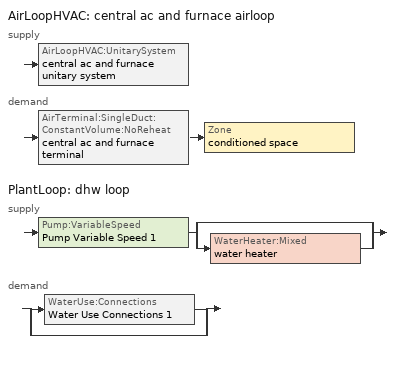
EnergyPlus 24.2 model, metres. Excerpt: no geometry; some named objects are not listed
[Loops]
AirLoopHVAC 'central ac and furnace airloop'
 supply: AirLoopHVAC:UnitarySystem 'central ac and furnace unitary system'
 demand: AirTerminal:SingleDuct:ConstantVolume:NoReheat 'central ac and furnace terminal' > Zone 'conditioned space'
PlantLoop 'dhw loop'
 supply: Pump:VariableSpeed 'Pump Variable Speed 1' > split
  | bypass
  | WaterHeater:Mixed 'water heater'
 demand: split
  | WaterUse:Connections 'Water Use Connections 1'
  | bypass
[ZoneControl:Thermostat]
conditioned space Thermostat: Zone or ZoneList=conditioned space; Control Type Schedule=conditioned space Thermostat Schedule; Control 1=conditioned space temperature setpoint; Temperature Difference Between Cutout And Setpoint {deltaC}=0
[ThermostatSetpoint:DualSetpoint]
conditioned space temperature setpoint: Heating Setpoint Temperature Schedule=heating setpoint; Cooling Setpoint Temperature Schedule=cooling setpoint
[AirTerminal:SingleDuct:ConstantVolume:NoReheat]
central ac and furnace terminal: Availability Schedule=Always On Discrete; Maximum Air Flow Rate {m3/s}=1.18034
[Zone equipment]
conditioned space: central ac and furnace terminal
[AirLoopHVAC]
central ac and furnace airloop: Design Supply Air Flow Rate {m3/s}=1.18034; Design Return Air Flow Fraction of Supply Air Flow=1
[Sizing:System]
central ac and furnace airloop: Type of Load to Size On=Sensible; Design Outdoor Air Flow Rate {m3/s}=Autosize; Central Heating Maximum System Air Flow Ratio=0.3; Preheat Design Temperature {C}=7; Preheat Design Humidity Ratio {kgWater/kgDryAir}=0.008; Precool Design Temperature {C}=12.8; Precool Design Humidity Ratio {kgWater/kgDryAir}=0.008; Central Cooling Design Supply Air Temperature {C}=12.8; Central Heating Design Supply Air Temperature {C}=16.7; Type of Zone Sum to Use=NonCoincident; 100% Outdoor Air in Cooling=Yes; 100% Outdoor Air in Heating=Yes; Central Cooling Design Supply Air Humidity Ratio {kgWater/kgDryAir}=0.0085; Central Heating Design Supply Air Humidity Ratio {kgWater/kgDryAir}=0.008; Cooling Supply Air Flow Rate Method=DesignDay; Cooling Supply Air Flow Rate {m3/s}=0; Cooling Supply Air Flow Rate Per Floor Area {m3/s-m2}=0.00996765; Cooling Fraction of Autosized Cooling Supply Air Flow Rate=1; Cooling Supply Air Flow Rate Per Unit Cooling Capacity {m3/s-W}=3.94755e-05; Heating Supply Air Flow Rate Method=DesignDay; Heating Supply Air Flow Rate {m3/s}=0; Heating Supply Air Flow Rate Per Floor Area {m3/s-m2}=0.00996765; Heating Fraction of Autosized Heating Supply Air Flow Rate=1; Heating Fraction of Autosized Cooling Supply Air Flow Rate=1; Heating Supply Air Flow Rate Per Unit Heating Capacity {m3/s-W}=3.15882e-05; System Outdoor Air Method=ZoneSum; Zone Maximum Outdoor Air Fraction=1; Cooling Design Capacity Method=CoolingDesignCapacity; Cooling Design Capacity {W}=Autosize; Cooling Design Capacity Per Floor Area {W/m2}=234.7; Fraction of Autosized Cooling Design Capacity=1; Heating Design Capacity Method=HeatingDesignCapacity; Heating Design Capacity {W}=Autosize; Heating Design Capacity Per Floor Area {W/m2}=157; Fraction of Autosized Heating Design Capacity=1; Central Cooling Capacity Control Method=OnOff; Occupant Diversity=Autosize
[AvailabilityManager:Scheduled]
central ac and furnace airloop Availability Manager: Schedule=Always On Discrete
[AirLoopHVAC:UnitarySystem]
central ac and furnace unitary system: Control Type=Load; Controlling Zone or Thermostat Location=conditioned space; Dehumidification Control Type=None; Availability Schedule=Always On Discrete; Supply Fan=central ac and furnace supply fan; Fan Placement=BlowThrough; Supply Air Fan Operating Mode Schedule=central ac and furnace auto fan schedule; Heating Coil=central ac and furnace htg coil; DX Heating Coil Sizing Ratio=1; Cooling Coil=central ac and furnace clg coil; Use DOAS DX Cooling Coil=No; Minimum Supply Air Temperature {C}=2; Latent Load Control=SensibleOnlyLoadControl; Cooling Supply Air Flow Rate Method=SupplyAirFlowRate; Cooling Supply Air Flow Rate {m3/s}=0.763139; Heating Supply Air Flow Rate Method=SupplyAirFlowRate; Heating Supply Air Flow Rate {m3/s}=1.18034; No Load Supply Air Flow Rate Method=SupplyAirFlowRate; No Load Supply Air Flow Rate {m3/s}=0; No Load Supply Air Flow Rate Control Set To Low Speed=Yes; Maximum Supply Air Temperature {C}=48.8889; Maximum Outdoor Dry-Bulb Temperature for Supplemental Heater Operation {C}=21; Ancillary On-Cycle Electric Power {W}=0; Ancillary Off-Cycle Electric Power {W}=0
[Fan:SystemModel]
central ac and furnace supply fan: Availability Schedule=Always On Discrete; Design Maximum Air Flow Rate {m3/s}=1.18034; Speed Control Method=Discrete; Electric Power Minimum Flow Rate Fraction=0.2; Design Pressure Rise {Pa}=794.58; Motor Efficiency=1; Motor In Air Stream Fraction=1; Design Electric Power Consumption {W}=Autosize; Design Power Sizing Method=TotalEfficiencyAndPressure; Electric Power Per Unit Flow Rate {W/(m3/s)}=840; Electric Power Per Unit Flow Rate Per Unit Pressure {W/((m3/s)-Pa)}=1.66667; Fan Total Efficiency=0.75; Motor Loss Radiative Fraction=0; Number of Speeds=2; Speed Flow Fraction 1=0.64654; Speed Electric Power Fraction 1=0.27026; Speed Flow Fraction 2=1; Speed Electric Power Fraction 2=1
[Coil:Heating:Fuel]
central ac and furnace htg coil: Availability Schedule=Always On Discrete; Fuel Type=NaturalGas; Burner Efficiency=0.8; Nominal Capacity {W}=31023.6; On Cycle Parasitic Electric Load {W}=0; Off Cycle Parasitic Fuel Load {W}=0
[Coil:Cooling:DX:SingleSpeed]
central ac and furnace clg coil: Availability Schedule=Always On Discrete; Gross Rated Total Cooling Capacity {W}=11673.7; Gross Rated Sensible Heat Ratio=0.730032; Gross Rated Cooling COP {W/W}=4.3086; Rated Air Flow Rate {m3/s}=0.603008; Rated Evaporator Fan Power Per Volume Flow Rate 2017 {W/(m3/s)}=773.3; Rated Evaporator Fan Power Per Volume Flow Rate 2023 {W/(m3/s)}=934.4; Total Cooling Capacity Function of Temperature Curve=Cool-CAP-fT1; Total Cooling Capacity Function of Flow Fraction Curve=Cool-CAP-fFF1; Energy Input Ratio Function of Temperature Curve=Cool-EIR-fT1; Energy Input Ratio Function of Flow Fraction Curve=Cool-EIR-fFF1; Part Load Fraction Correlation Curve=Cool-PLF-fPLR1; Minimum Outdoor Dry-Bulb Temperature for Compressor Operation {C}=-25; Nominal Time for Condensate Removal to Begin {s}=1000; Ratio of Initial Moisture Evaporation Rate and Steady State Latent Capacity=1.5; Maximum Cycling Rate {cycles/hr}=3; Latent Capacity Time Constant {s}=45; Condenser Type=AirCooled; Evaporative Condenser Effectiveness=0.9; Evaporative Condenser Air Flow Rate {m3/s}=Autosize; Evaporative Condenser Pump Rated Power Consumption {W}=Autosize; Crankcase Heater Capacity {W}=50; Maximum Outdoor Dry-Bulb Temperature for Crankcase Heater Operation {C}=10; Basin Heater Capacity {W/K}=0; Basin Heater Setpoint Temperature {C}=2
[PlantLoop]
dhw loop: Fluid Type=Water; Plant Equipment Operation Scheme=dhw loop Operation Schemes; Maximum Loop Temperature {C}=100; Minimum Loop Temperature {C}=0; Maximum Loop Flow Rate {m3/s}=0.01; Minimum Loop Flow Rate {m3/s}=0; Plant Loop Volume {m3}=0.003; Load Distribution Scheme=Optimal; Plant Loop Demand Calculation Scheme=SingleSetpoint; Common Pipe Simulation=None
[Sizing:Plant]
dhw loop: Loop Type=Heating; Design Loop Exit Temperature {C}=52.6667; Loop Design Temperature Difference {deltaC}=5.55556; Sizing Option=NonCoincident; Zone Timesteps in Averaging Window=1; Coincident Sizing Factor Mode=None
[Pump:VariableSpeed]
Pump Variable Speed 1: Design Maximum Flow Rate {m3/s}=0.01; Design Pump Head {Pa}=1; Design Power Consumption {W}=0; Motor Efficiency=1; Fraction of Motor Inefficiencies to Fluid Stream=0; Coefficient 1 of the Part Load Performance Curve=0; Coefficient 2 of the Part Load Performance Curve=1; Coefficient 3 of the Part Load Performance Curve=0; Coefficient 4 of the Part Load Performance Curve=0; Design Minimum Flow Rate {m3/s}=0; Pump Control Type=Intermittent; Skin Loss Radiative Fraction=0.5; Design Power Sizing Method=PowerPerFlowPerPressure; Design Electric Power per Unit Flow Rate {W/(m3/s)}=348701.1; Design Shaft Power per Unit Flow Rate per Unit Head {W/((m3/s)-Pa)}=1.28205; Design Minimum Flow Rate Fraction=0
[WaterHeater:Mixed]
water heater: Tank Volume {m3}=0.143846; Setpoint Temperature Schedule=water heater setpoint; Deadband Temperature Difference {deltaC}=2; Maximum Temperature Limit {C}=99; Heater Control Type=Cycle; Heater Maximum Capacity {W}=11136.7; Heater Minimum Capacity {W}=0; Heater Ignition Minimum Flow Rate {m3/s}=0; Heater Ignition Delay {s}=0; Heater Fuel Type=NaturalGas; Heater Thermal Efficiency=0.774056; Off Cycle Parasitic Fuel Consumption Rate {W}=0; Off Cycle Parasitic Fuel Type=Electricity; Off Cycle Parasitic Heat Fraction to Tank=0; On Cycle Parasitic Fuel Consumption Rate {W}=0; On Cycle Parasitic Fuel Type=Electricity; On Cycle Parasitic Heat Fraction to Tank=0; Ambient Temperature Indicator=Zone; Ambient Temperature Zone=garage; Off Cycle Loss Coefficient to Ambient Temperature {W/K}=4.17412; Off Cycle Loss Fraction to Zone=0.64; On Cycle Loss Coefficient to Ambient Temperature {W/K}=4.17412; On Cycle Loss Fraction to Zone=1; Use Side Effectiveness=1; Source Side Effectiveness=1; Use Side Design Flow Rate {m3/s}=Autosize; Source Side Design Flow Rate {m3/s}=Autosize; Indirect Water Heating Recovery Time {hr}=1.5; Source Side Flow Control Mode=IndirectHeatPrimarySetpoint
[WaterHeater:Sizing]
water heater: Design Mode=PeakDraw; Time Storage Can Meet Peak Draw {hr}=0.538503; Time for Tank Recovery {hr}=0; Nominal Tank Volume for Autosizing Plant Connections {m3}=1
[SetpointManager:Scheduled]
Setpoint Manager Scheduled 1: Control Variable=Temperature; Schedule=dhw temp
[WaterUse:Connections]
Water Use Connections 1: Drain Water Heat Exchanger Type=None; Drain Water Heat Exchanger Destination=Plant; Water Use Equipment Name 1=dhw fixtures; Water Use Equipment Name 2=dhw distribution waste; Water Use Equipment Name 3=clothes washer; Water Use Equipment Name 4=dishwasher
[WaterUse:Equipment]
Name | Peak Flow Rate {m3/s} | Flow Rate Fraction Schedule | Target Temperature Schedule
dhw fixtures | 3.96494e-05 | hot_water_fixtures | mixed water temperature schedule
dhw distribution waste | 1.52292e-05 | hot_water_fixtures | mixed water temperature schedule
clothes washer | 3.12053e-06 | hot_water_clothes_washer
dishwasher | 6.3886e-06 | hot_water_dishwasher
[PlantEquipmentOperationSchemes]
dhw loop Operation Schemes: Control Scheme Object Type 1=PlantEquipmentOperation:HeatingLoad; Control Scheme Name 1=dhw loop Heating Operation Scheme; Control Scheme Schedule Name 1=Always On Discrete
[PlantEquipmentOperation:HeatingLoad]
dhw loop Heating Operation Scheme: Load Range Lower Limit 1 {W}=0; Load Range Upper Limit 1 {W}=1000000000; Range Equipment List Name 1=dhw loop Heating Equipment List
[PlantEquipmentList]
dhw loop Heating Equipment List: WaterHeater:Mixed, water heater
[EnergyManagementSystem:GlobalVariable]
central_ac_and_furnace_airloop_0_DZ_T
central_ac_and_furnace_airloop_0_DZ_W
central_ac_and_furnace_airloop_0_RetCondToDZ
central_ac_and_furnace_airloop_0_RetCondToRP
central_ac_and_furnace_airloop_0_RetLatLkToRP
central_ac_and_furnace_airloop_0_RetSensLkToRP
central_ac_and_furnace_airloop_0_SupCondToDZ
central_ac_and_furnace_airloop_0_SupCondToLv
central_ac_and_furnace_airloop_0_SupLatLkToCond
central_ac_and_furnace_airloop_0_SupLatLkToDZ
central_ac_and_furnace_airloop_0_SupSensLkToCond
central_ac_and_furnace_airloop_0_SupSensLkToDZ
central_ac_and_furnace_airloop_0_ZoneMixCondToDZ
central_ac_and_furnace_airloop_0_ZoneMixDZToCond
central_ac_and_furnace_airloop_AH_MFR
central_ac_and_furnace_airloop_AH_Tout
central_ac_and_furnace_airloop_AH_VFR
central_ac_and_furnace_airloop_AH_Wout
central_ac_and_furnace_airloop_Fan_RTF
central_ac_and_furnace_airloop_RA_T
central_ac_and_furnace_airloop_Ra_W
[EnergyManagementSystem:InternalVariable]
central_ac_and_furnace_airloop_max_sup_fan_mfr: Internal Data Index Key=central ac and furnace supply fan; Internal Data Type=Fan Maximum Mass Flow Rate
[EnergyManagementSystem:Sensor]
Name | Output:Variable or Output:Meter Index Key | Output:Variable or Output:Meter
central_ac_and_furnace_airloop_AH_MFR_s | Node 6 | System Node Mass Flow Rate
central_ac_and_furnace_airloop_AH_Tout_s | Node 6 | System Node Temperature
central_ac_and_furnace_airloop_AH_VFR_s | Node 6 | System Node Current Density Volume Flow Rate
central_ac_and_furnace_airloop_AH_Wout_s | Node 6 | System Node Humidity Ratio
central_ac_and_furnace_airloop_Fan_RTF_s | central ac and furnace supply fan | Fan Runtime Fraction Speed 1
central_ac_and_furnace_airloop_Fan_RTF_s_1 | central ac and furnace supply fan | Fan Runtime Fraction Speed 2
central_ac_and_furnace_airloop_RA_T_s | Node 9 | System Node Temperature
central_ac_and_furnace_airloop_Ra_W_s | Node 9 | System Node Humidity Ratio
central_ac_and_furnace_clg_coil_s | central ac and furnace clg coil | Cooling Coil Total Cooling Energy
central_ac_and_furnace_htg_coil_s | central ac and furnace htg coil | Heating Coil Heating Energy
central_ac_and_furnace_supply_fan_s; central_ac_and_furnace_supply_fan_s_1 | central ac and furnace supply fan | Fan Electricity Energy
clg_load_cond |  | Cooling:EnergyTransfer:Zone:CONDITIONED SPACE
clg_load_duct |  | Cooling:EnergyTransfer:Zone:CENTRAL AC AND FURNACE AIRLOOP RET AIR ZONE
clg_sp_s | cooling setpoint | Schedule Value
clothes_dryer_exhaust_0_sch_s | clothes_dryer | Schedule Value
cool_season | cooling season schedule | Schedule Value
htg_load_cond |  | Heating:EnergyTransfer:Zone:CONDITIONED SPACE
htg_load_duct |  | Heating:EnergyTransfer:Zone:CENTRAL AC AND FURNACE AIRLOOP RET AIR ZONE
htg_sp_s | heating setpoint | Schedule Value
mech_vent_bath_fan_0_sch_s | mech vent bath fan 0 schedule | Schedule Value
mech_vent_range_fan_0_sch_s | mech vent range fan 0 schedule | Schedule Value
natural_vent_s | natural vent schedule | Schedule Value
out_pb_s |  | Site Outdoor Air Barometric Pressure
out_wt_s |  | Site Outdoor Air Humidity Ratio
site_vw_s |  | Site Wind Speed
tin_s | conditioned space | Zone Mean Air Temperature
tout_s | conditioned space | Zone Outdoor Air Drybulb Temperature
water_heater_energy | water heater | Water Heater NaturalGas Rate
water_heater_off_cycle_parasitic | water heater | Water Heater Off Cycle Parasitic Electricity Rate
water_heater_on_cycle_parasitic | water heater | Water Heater On Cycle Parasitic Electricity Rate
win_s | conditioned space | Zone Air Humidity Ratio
zone_clg_unmet_s | conditioned space | Zone Cooling Setpoint Not Met Time
zone_htg_unmet_s | conditioned space | Zone Heating Setpoint Not Met Time
[EnergyManagementSystem:Actuator]
Name | Actuated Component Unique | Actuated Component Type | Actuated Component Control Type
central_ac_and_furnace_airloop_0_RetCondToDZ_equip_act | central_ac_and_furnace_airloop_0_RetCondToDZ equip | OtherEquipment | Power Level
central_ac_and_furnace_airloop_0_RetCondToRP_equip_act | central_ac_and_furnace_airloop_0_RetCondToRP equip | OtherEquipment | Power Level
central_ac_and_furnace_airloop_0_RetLatLkToRP_equip_act | central_ac_and_furnace_airloop_0_RetLatLkToRP equip | OtherEquipment | Power Level
central_ac_and_furnace_airloop_0_RetSensLkToRP_equip_act | central_ac_and_furnace_airloop_0_RetSensLkToRP equip | OtherEquipment | Power Level
central_ac_and_furnace_airloop_0_SupCondToDZ_equip_act | central_ac_and_furnace_airloop_0_SupCondToDZ equip | OtherEquipment | Power Level
central_ac_and_furnace_airloop_0_SupCondToLv_equip_act | central_ac_and_furnace_airloop_0_SupCondToLv equip | OtherEquipment | Power Level
central_ac_and_furnace_airloop_0_SupLatLkToCond_equip_act | central_ac_and_furnace_airloop_0_SupLatLkToCond equip | OtherEquipment | Power Level
central_ac_and_furnace_airloop_0_SupLatLkToDZ_equip_act | central_ac_and_furnace_airloop_0_SupLatLkToDZ equip | OtherEquipment | Power Level
central_ac_and_furnace_airloop_0_SupSensLkToCond_equip_act | central_ac_and_furnace_airloop_0_SupSensLkToCond equip | OtherEquipment | Power Level
central_ac_and_furnace_airloop_0_SupSensLkToDZ_equip_act | central_ac_and_furnace_airloop_0_SupSensLkToDZ equip | OtherEquipment | Power Level
central_ac_and_furnace_airloop_0_ZoneMixCondToDZ_mix_act | central_ac_and_furnace_airloop_0_ZoneMixCondToDZ mix | ZoneMixing | Air Exchange Flow Rate
central_ac_and_furnace_airloop_0_ZoneMixDZToCond_mix_act | central_ac_and_furnace_airloop_0_ZoneMixDZToCond mix | ZoneMixing | Air Exchange Flow Rate
infil_flow_act | infil flow | Zone Infiltration | Air Exchange Flow Rate
mech_vent_house_fan_cfis_act | mech vent house fan cfis | ElectricEquipment | Electricity Rate
mech_vent_house_fan_latent_load_equip_act | mech vent house fan latent load equip | OtherEquipment | Power Level
mech_vent_house_fan_sensible_load_equip_act | mech vent house fan sensible load equip | OtherEquipment | Power Level
natural_vent_flow_act | natural vent flow | Zone Infiltration | Air Exchange Flow Rate
water_heater_ec_adj_act | water heater energy adjustment1 | OtherEquipment | Power Level
whole_house_fan_act | whole house fan | ElectricEquipment | Electricity Rate
whole_house_fan_flow_act | whole house fan flow | Zone Infiltration | Air Exchange Flow Rate
whole_house_fan_mix_act | whole house fan mix | ZoneMixing | Air Exchange Flow Rate
[EnergyManagementSystem:Program]
central_ac_and_furnace_airloop_0_duct_program: Set central_ac_and_furnace_airloop_AH_MFR = central_ac_and_furnace_airloop_AH_MFR_s; Set central_ac_and_furnace_airloop_Fan_RTF = 0; Set central_ac_and_furnace_airloop_Fan_RTF = central_ac_and_furnace_airloop_Fan_RTF + central_ac_and_furnace_airloop_Fan_RTF_s; Set central_ac_and_furnace_airloop_Fan_RTF = central_ac_and_furnace_airloop_Fan_RTF + central_ac_and_furnace_airloop_Fan_RTF_s_1; Set central_ac_and_furnace_airloop_AH_VFR = central_ac_and_furnace_airloop_AH_VFR_s; Set central_ac_and_furnace_airloop_AH_Tout = central_ac_and_furnace_airloop_AH_Tout_s; Set central_ac_and_furnace_airloop_AH_Wout = central_ac_and_furnace_airloop_AH_Wout_s; Set central_ac_and_furnace_airloop_RA_T = central_ac_and_furnace_airloop_RA_T_s; Set central_ac_and_furnace_airloop_Ra_W = central_ac_and_furnace_airloop_Ra_W_s; Set central_ac_and_furnace_airloop_0_DZ_T = central_ac_and_furnace_airloop_0_DZ_T_s; Set central_ac_and_furnace_airloop_0_DZ_W = central_ac_and_furnace_airloop_0_DZ_W_s; Run central_ac_and_furnace_airloop_0_duct_subroutine; Set central_ac_and_furnace_airloop_0_SupSensLkToCond_equip_act = central_ac_and_furnace_airloop_0_SupSensLkToCond; Set central_ac_and_furnace_airloop_0_SupLatLkToCond_equip_act = central_ac_and_furnace_airloop_0_SupLatLkToCond; Set central_ac_and_furnace_airloop_0_SupCondToLv_equip_act = central_ac_and_furnace_airloop_0_SupCondToLv; Set central_ac_and_furnace_airloop_0_RetSensLkToRP_equip_act = central_ac_and_furnace_airloop_0_RetSensLkToRP; Set central_ac_and_furnace_airloop_0_RetLatLkToRP_equip_act = central_ac_and_furnace_airloop_0_RetLatLkToRP; Set central_ac_and_furnace_airloop_0_RetCondToRP_equip_act = central_ac_and_furnace_airloop_0_RetCondToRP; Set central_ac_and_furnace_airloop_0_RetCondToDZ_equip_act = central_ac_and_furnace_airloop_0_RetCondToDZ; Set central_ac_and_furnace_airloop_0_SupCondToDZ_equip_act = central_ac_and_furnace_airloop_0_SupCondToDZ; Set central_ac_and_furnace_airloop_0_SupSensLkToDZ_equip_act = central_ac_and_furnace_airloop_0_SupSensLkToDZ; Set central_ac_and_furnace_airloop_0_SupLatLkToDZ_equip_act = central_ac_and_furnace_airloop_0_SupLatLkToDZ; Set central_ac_and_furnace_airloop_0_ZoneMixDZToCond_mix_act = central_ac_and_furnace_airloop_0_ZoneMixDZToCond; Set central_ac_and_furnace_airloop_0_ZoneMixCondToDZ_mix_act = central_ac_and_furnace_airloop_0_ZoneMixCondToDZ
central_ac_and_furnace_supply_fan_disaggregate_program: Set central_ac_and_furnace_supply_fan_clg = 0; If central_ac_and_furnace_clg_coil_s > 0; Set central_ac_and_furnace_supply_fan_clg = central_ac_and_furnace_supply_fan_s; EndIf
central_ac_and_furnace_supply_fan_disaggregate_program_1: Set central_ac_and_furnace_supply_fan_primary_htg = 0; If central_ac_and_furnace_htg_coil_s > 0; Set central_ac_and_furnace_supply_fan_primary_htg = central_ac_and_furnace_supply_fan_s_1; EndIf
infil_program: Set p_m = 0.14; Set p_s = 0.22; Set s_m = 270; Set s_s = 370; Set z_m = 9.99744; Set z_s = 4.8768; Set f_t = (((s_m/z_m)^p_m)*((z_s/s_s)^p_s)); Set Tdiff = tin_s-tout_s; Set dT = @Abs Tdiff; Set c = 0.0925; Set Cs = 0.0765; Set Cw = 0.1399; Set n = 0.65; Set sft = (f_t*0.5); Set temp1 = ((c*Cw)*((sft*site_vw_s)^(2*n)))^2; Set Qinf = (((c*Cs*(dT^n))^2)+temp1)^0.5; Set Qinf = (@Max Qinf 0); Set mech_vent_house_fan_sensible_load_equip_act = 0.0; Set mech_vent_house_fan_latent_load_equip_act = 0.0; Set OASupInPb = out_pb_s; Set OASupInTemp = tout_s; Set OASupInW = out_wt_s; Set OASupRho = (@RhoAirFnPbTdbW OASupInPb OASupInTemp OASupInW); Set OASupCp = (@CpAirFnW OASupInW); Set OASupInEnth = (@HFnTdbW OASupInTemp OASupInW); Set ZoneTemp = tin_s; Set ZoneW = win_s; Set ZoneCp = (@CpAirFnW ZoneW); Set ZoneAirEnth = (@HFnTdbW ZoneTemp ZoneW); Set mech_vent_house_fan_cfis_act = 0.0; Set QWHV_cfis_sup = 0.0; Set QWHV_cfis_suppl_sup = 0.0; Set QWHV_cfis_suppl_exh = 0.0; Set Qrange = 0; Set Qrange = Qrange + 0.04719 * mech_vent_range_fan_0_sch_s; Set Qbath = 0; Set Qbath = Qbath + 0.04719 * mech_vent_bath_fan_0_sch_s; Set Qdryer = 0; Set Qdryer = Qdryer + 0.1124 * clothes_dryer_exhaust_0_sch_s; Set QWHV_sup = 0.0; Set QWHV_exh = 0.0; Set Qexhaust = Qrange + Qbath + Qdryer + QWHV_exh + QWHV_cfis_suppl_exh; Set Qsupply = QWHV_sup + QWHV_cfis_sup + QWHV_cfis_suppl_sup; Set Qfan = (@Max Qexhaust Qsupply); If Qfan > 0; Set Qavg = ((Qexhaust + Qsupply) / 2.0); If ((@Abs (Qexhaust - Qavg)) / Qavg) <= 0.1; Set phi = 1; Else; Set phi = (Qinf / (Qinf + Qfan)); EndIf; Set Qinf_adj = phi * Qinf; Else; Set Qinf_adj = Qinf; EndIf; Set infil_flow_act = Qinf_adj; Set Qload = Qfan; Set Effectiveness_Sens = 0.0; Set Effectiveness_Lat = 0.0; Set Fan_MFR = Qload * OASupRho; Set ZoneInEnth = OASupInEnth; Set ZoneInTemp = OASupInTemp; Set FanTotalToCond = Fan_MFR * (ZoneInEnth - ZoneAirEnth); Set FanSensToCond = Fan_MFR * ZoneCp * (ZoneInTemp - ZoneTemp); Set FanLatToCond = FanTotalToCond - FanSensToCond; Set mech_vent_house_fan_sensible_load_equip_act = mech_vent_house_fan_sensible_load_equip_act + FanSensToCond; Set mech_vent_house_fan_latent_load_equip_act = mech_vent_house_fan_latent_load_equip_act + FanLatToCond
natural_vent_program: Set Tin = tin_s; Set Tout = tout_s; Set Wout = out_wt_s; Set Pbar = out_pb_s; Set Phiout = (@RhFnTdbWPb Tout Wout Pbar); Set MaxHR = 0.0115; Set MaxRH = 0.7; Set Tnvsp = (htg_sp_s + clg_sp_s) / 2; Set NVavail = natural_vent_s; Set ClgSsnAvail = cool_season; Set natural_vent_flow_act = 0; Set whole_house_fan_flow_act = 0; Set whole_house_fan_mix_act = 0; Set whole_house_fan_act = 0; If ((Wout < MaxHR) && (Phiout < MaxRH) && (Tin > Tout) && (Tin > Tnvsp) && (ClgSsnAvail > 0)); Set WHF_Flow = 0; Set Adj = (Tin-Tnvsp)/(Tin-Tout); Set Adj = (@Min Adj 1); Set Adj = (@Max Adj 0); If (WHF_Flow > 0); Set whole_house_fan_flow_act = WHF_Flow*Adj; Set whole_house_fan_mix_act = WHF_Flow*Adj; Set WHF_W = 0; Set whole_house_fan_act = WHF_W*Adj; ElseIf (NVavail > 0); Set NVArea = 11543.964524927998; Set Cs = 0.00017937135914540493; Set Cw = 8.70903777141566e-05; Set Tdiff = Tin-Tout; Set dT = (@Abs Tdiff); Set Vwind = site_vw_s; Set SGNV = NVArea*Adj*((((Cs*dT)+(Cw*(Vwind^2)))^0.5)/1000); Set MaxNV = 7.031387640422401; Set natural_vent_flow_act = (@Min SGNV MaxNV); EndIf; EndIf
total_loads_program: Set loads_htg_tot = 0; Set loads_clg_tot = 0; If htg_load_cond > 0; Set loads_htg_tot = loads_htg_tot + (htg_load_cond - clg_load_cond) * 1.0; Set loads_htg_tot = loads_htg_tot + (htg_load_duct - clg_load_duct) * 1.0; EndIf; If clg_load_cond > 0; Set loads_clg_tot = loads_clg_tot + (clg_load_cond - htg_load_cond) * 1.0; Set loads_clg_tot = loads_clg_tot + (clg_load_duct - htg_load_duct) * 1.0; EndIf
unmet_hours_program: Set htg_unmet_hours = 0; Set clg_unmet_hours = 0; If ((DayOfYear >= 1) && (DayOfYear <= 365)); If zone_htg_unmet_s > htg_unmet_hours; Set htg_unmet_hours = zone_htg_unmet_s; EndIf; EndIf; If ((DayOfYear >= 1) && (DayOfYear <= 365)); If zone_clg_unmet_s > clg_unmet_hours; Set clg_unmet_hours = zone_clg_unmet_s; EndIf; EndIf
water_heater_EC_adj: Set dhw_e_cons = water_heater_energy + water_heater_on_cycle_parasitic + water_heater_off_cycle_parasitic; Set water_heater_ec_adj_act = 0.0 * dhw_e_cons / 1
[EnergyManagementSystem:Subroutine]
central_ac_and_furnace_airloop_0_duct_subroutine: Set AH_MFR = central_ac_and_furnace_airloop_AH_MFR / 1; If AH_MFR>0; Set AH_Tout = central_ac_and_furnace_airloop_AH_Tout; Set AH_Wout = central_ac_and_furnace_airloop_AH_Wout; Set RA_T = central_ac_and_furnace_airloop_RA_T; Set RA_W = central_ac_and_furnace_airloop_Ra_W; Set Fan_RTF = central_ac_and_furnace_airloop_Fan_RTF; Set DZ_T = central_ac_and_furnace_airloop_0_DZ_T; Set DZ_W = central_ac_and_furnace_airloop_0_DZ_W; Set AH_VFR = central_ac_and_furnace_airloop_AH_VFR / 1; Set h_SA = (@HFnTdbW AH_Tout AH_Wout); Set h_RA = (@HFnTdbW RA_T RA_W); Set h_fg = (@HfgAirFnWTdb AH_Wout AH_Tout); Set h_DZ = (@HFnTdbW DZ_T DZ_W); Set air_cp = 1006.0; Set f_sup = 0.067; Set f_ret = 0.033; Set sup_lk_mfr = f_sup * AH_MFR; Set ret_lk_mfr = f_ret * AH_MFR; Set SupTotLkToCond = sup_lk_mfr*(h_RA - h_SA); Set SupLatLkToCond = sup_lk_mfr*h_fg*(RA_W-AH_Wout); Set SupSensLkToCond = SupTotLkToCond-SupLatLkToCond; Set supply_ua = 132.875; Set eTm = 0-((Fan_RTF/(AH_MFR*air_cp))*supply_ua); Set t_sup = DZ_T+((AH_Tout-DZ_T)*(@Exp eTm)); Set SupCondToCond = AH_MFR*air_cp*(t_sup-AH_Tout); Set SupCondToDZ = 0-SupCondToCond; Set return_ua = 45.481; Set eTm = 0-((Fan_RTF/(AH_MFR*air_cp))*return_ua); Set t_ret = DZ_T+((RA_T-DZ_T)*(@Exp eTm)); Set RetCondToRP = AH_MFR*air_cp*(t_ret-RA_T); Set RetCondToDZ = 0-RetCondToRP; Set RetLatLkToRP = 0; Set RetSensLkToRP = ret_lk_mfr*air_cp*(DZ_T-RA_T); Set SupTotLkToDZ = sup_lk_mfr*(h_SA-h_DZ); Set SupLatLkToDZ = sup_lk_mfr*h_fg*(AH_Wout-DZ_W); Set SupSensLkToDZ = SupTotLkToDZ-SupLatLkToDZ; Set f_imbalance = f_sup-f_ret; Set oa_vfr = 1.0 * f_imbalance * AH_VFR; Set sup_lk_vfr = f_sup * AH_VFR; Set ret_lk_vfr = f_ret * AH_VFR; If f_sup > f_ret; Set ZoneMixCondToDZ = 0; Set ZoneMixDZToCond = (sup_lk_vfr-ret_lk_vfr)-oa_vfr; Else; Set ZoneMixCondToDZ = (ret_lk_vfr-sup_lk_vfr)+oa_vfr; Set ZoneMixDZToCond = 0; EndIf; Else; Set SupLatLkToCond = 0; Set SupSensLkToCond = 0; Set SupCondToCond = 0; Set RetCondToRP = 0; Set RetLatLkToRP = 0; Set RetSensLkToRP = 0; Set RetCondToDZ = 0; Set SupCondToDZ = 0; Set SupLatLkToDZ = 0; Set SupSensLkToDZ = 0; Set ZoneMixCondToDZ = 0; Set ZoneMixDZToCond = 0; EndIf; Set central_ac_and_furnace_airloop_0_SupLatLkToCond = SupLatLkToCond; Set central_ac_and_furnace_airloop_0_SupSensLkToCond = SupSensLkToCond; Set central_ac_and_furnace_airloop_0_SupCondToLv = SupCondToCond; Set central_ac_and_furnace_airloop_0_RetCondToRP = RetCondToRP; Set central_ac_and_furnace_airloop_0_RetLatLkToRP = RetLatLkToRP; Set central_ac_and_furnace_airloop_0_RetSensLkToRP = RetSensLkToRP; Set central_ac_and_furnace_airloop_0_RetCondToDZ = RetCondToDZ; Set central_ac_and_furnace_airloop_0_SupCondToDZ = SupCondToDZ; Set central_ac_and_furnace_airloop_0_SupLatLkToDZ = SupLatLkToDZ; Set central_ac_and_furnace_airloop_0_SupSensLkToDZ = SupSensLkToDZ; Set central_ac_and_furnace_airloop_0_ZoneMixCondToDZ = ZoneMixCondToDZ; Set central_ac_and_furnace_airloop_0_ZoneMixDZToCond = ZoneMixDZToCond
[EnergyManagementSystem:ProgramCallingManager]
central ac and furnace supply fan disaggregate program calling manager: EndOfSystemTimestepBeforeHVACReporting; central_ac_and_furnace_supply_fan_disaggregate_program
central ac and furnace supply fan disaggregate program calling manager 1: EndOfSystemTimestepBeforeHVACReporting; central_ac_and_furnace_supply_fan_disaggregate_program_1
central_ac_and_furnace_airloop_0_duct_program calling manager: EndOfSystemTimestepAfterHVACReporting; central_ac_and_furnace_airloop_0_duct_program
infil_program calling manager: BeginZoneTimestepAfterInitHeatBalance; infil_program
natural_vent_program calling manager: BeginZoneTimestepAfterInitHeatBalance; natural_vent_program
total_loads_program calling manager: EndOfZoneTimestepAfterZoneReporting; total_loads_program
unmet_hours_program calling manager: EndOfZoneTimestepBeforeZoneReporting; unmet_hours_program
water heater EC_adj ProgramManager: EndOfSystemTimestepBeforeHVACReporting; water_heater_EC_adj
[EnergyManagementSystem:OutputVariable]
Name | EMS Variable | Type of Data in Variable | Update Frequency | EMS Program or Subroutine | Units
central ac and furnace supply fan disaggregate clg | central_ac_and_furnace_supply_fan_clg | Summed | SystemTimestep | central_ac_and_furnace_supply_fan_disaggregate_program | J
central ac and furnace supply fan disaggregate htg primary | central_ac_and_furnace_supply_fan_primary_htg | Summed | SystemTimestep | central_ac_and_furnace_supply_fan_disaggregate_program_1 | J
infil_flow_act_timeseries_outvar | infil_flow_act | Averaged | ZoneTimestep | infil_program | m^/s
natural_vent_flow_act_timeseries_outvar | natural_vent_flow_act | Averaged | ZoneTimestep | natural_vent_program | m^/s
Qfan_timeseries_outvar | Qfan | Averaged | ZoneTimestep | infil_program | m^/s
whole_house_fan_flow_act_timeseries_outvar | whole_house_fan_flow_act | Averaged | ZoneTimestep | natural_vent_program | m^/s
[Schedule:Constant]
Name | Hourly Value
Always On Discrete | 1
central ac and furnace auto fan schedule | 0
dhw temp; water heater setpoint | 52.6667
mixed water temperature schedule | 40.5556
[Schedule:Day:Interval]
mech vent bath fan 0 schedule allday1: No, 01:00, 1, 24:00, 0
mech vent bath fan 0 schedule default day; mech vent range fan 0 schedule default day; heating setpoint default day; cooling setpoint default day; cooling season schedule allday1; cooling season schedule allday9; cooling season schedule default day; natural vent schedule default day: No, 24:00, 0
mech vent range fan 0 schedule allday1: No, 18:00, 0, 19:00, 1, 24:00, 0
heating setpoint allday1: No, 24:00, 20
cooling setpoint allday1: No, 24:00, 23.8889
cooling season schedule allday6; natural vent schedule avail day: No, 24:00, 1
[Schedule:Week:Daily]
mech vent bath fan 0 schedule Week Rule - Jan1-Dec31: mech vent bath fan 0 schedule allday1, mech vent bath fan 0 schedule allday1, mech vent bath fan 0 schedule allday1, mech vent bath fan 0 schedule allday1, mech vent bath fan 0 schedule allday1, mech vent bath fan 0 schedule allday1, mech vent bath fan 0 schedule allday1, mech vent bath fan 0 schedule default day, mech vent bath fan 0 schedule default day, mech vent bath fan 0 schedule default day, mech vent bath fan 0 schedule default day, mech vent bath fan 0 schedule default day
mech vent range fan 0 schedule Week Rule - Jan1-Dec31: mech vent range fan 0 schedule allday1, mech vent range fan 0 schedule allday1, mech vent range fan 0 schedule allday1, mech vent range fan 0 schedule allday1, mech vent range fan 0 schedule allday1, mech vent range fan 0 schedule allday1, mech vent range fan 0 schedule allday1, mech vent range fan 0 schedule default day, mech vent range fan 0 schedule default day, mech vent range fan 0 schedule default day, mech vent range fan 0 schedule default day, mech vent range fan 0 schedule default day
heating setpoint Week Rule - Jan1-Dec31: heating setpoint allday1, heating setpoint allday1, heating setpoint allday1, heating setpoint allday1, heating setpoint allday1, heating setpoint allday1, heating setpoint allday1, heating setpoint default day, heating setpoint default day, heating setpoint default day, heating setpoint default day, heating setpoint default day
cooling setpoint Week Rule - Jan1-Dec31: cooling setpoint allday1, cooling setpoint allday1, cooling setpoint allday1, cooling setpoint allday1, cooling setpoint allday1, cooling setpoint allday1, cooling setpoint allday1, cooling setpoint default day, cooling setpoint default day, cooling setpoint default day, cooling setpoint default day, cooling setpoint default day
cooling season schedule Week Rule - Jan1-May26: cooling season schedule allday1, cooling season schedule allday1, cooling season schedule allday1, cooling season schedule allday1, cooling season schedule allday1, cooling season schedule allday1, cooling season schedule allday1, cooling season schedule default day, cooling season schedule default day, cooling season schedule default day, cooling season schedule default day, cooling season schedule default day
cooling season schedule Week Rule - May27-Jun2: cooling season schedule allday1, cooling season schedule allday1, cooling season schedule allday1, cooling season schedule allday1, cooling season schedule allday1, cooling season schedule allday6, cooling season schedule allday6, cooling season schedule default day, cooling season schedule default day, cooling season schedule default day, cooling season schedule default day, cooling season schedule default day
cooling season schedule Week Rule - Jun3-Aug25: cooling season schedule allday6, cooling season schedule allday6, cooling season schedule allday6, cooling season schedule allday6, cooling season schedule allday6, cooling season schedule allday6, cooling season schedule allday6, cooling season schedule default day, cooling season schedule default day, cooling season schedule default day, cooling season schedule default day, cooling season schedule default day
cooling season schedule Week Rule - Aug26-Sep1: cooling season schedule allday6, cooling season schedule allday6, cooling season schedule allday6, cooling season schedule allday6, cooling season schedule allday6, cooling season schedule allday6, cooling season schedule allday9, cooling season schedule default day, cooling season schedule default day, cooling season schedule default day, cooling season schedule default day, cooling season schedule default day
cooling season schedule Week Rule - Sep2-Dec31: cooling season schedule allday9, cooling season schedule allday9, cooling season schedule allday9, cooling season schedule allday9, cooling season schedule allday9, cooling season schedule allday9, cooling season schedule allday9, cooling season schedule default day, cooling season schedule default day, cooling season schedule default day, cooling season schedule default day, cooling season schedule default day
natural vent schedule Week Rule - Jan1-Jan6: natural vent schedule avail day, natural vent schedule avail day, natural vent schedule default day, natural vent schedule avail day, natural vent schedule default day, natural vent schedule avail day, natural vent schedule default day, natural vent schedule default day, natural vent schedule default day, natural vent schedule default day, natural vent schedule default day, natural vent schedule default day
natural vent schedule Week Rule - Jan7-Dec31: natural vent schedule default day, natural vent schedule avail day, natural vent schedule default day, natural vent schedule avail day, natural vent schedule default day, natural vent schedule avail day, natural vent schedule default day, natural vent schedule default day, natural vent schedule default day, natural vent schedule default day, natural vent schedule default day, natural vent schedule default day
[Schedule:Year]
mech vent bath fan 0 schedule: mech vent bath fan 0 schedule Week Rule - Jan1-Dec31, 1, 1, 12, 31
mech vent range fan 0 schedule: mech vent range fan 0 schedule Week Rule - Jan1-Dec31, 1, 1, 12, 31
heating setpoint: heating setpoint Week Rule - Jan1-Dec31, 1, 1, 12, 31
cooling setpoint: cooling setpoint Week Rule - Jan1-Dec31, 1, 1, 12, 31
cooling season schedule: cooling season schedule Week Rule - Jan1-May26, 1, 1, 5, 26, cooling season schedule Week Rule - May27-Jun2, 5, 27, 6, 2, cooling season schedule Week Rule - Jun3-Aug25, 6, 3, 8, 25, cooling season schedule Week Rule - Aug26-Sep1, 8, 26, 9, 1, cooling season schedule Week Rule - Sep2-Dec31, 9, 2, 12, 31
natural vent schedule: natural vent schedule Week Rule - Jan1-Jan6, 1, 1, 1, 6, natural vent schedule Week Rule - Jan7-Dec31, 1, 7, 12, 31
[Schedule:File] File=in.schedules.csv; Rows to Skip at Top=1; Number of Hours of Data=8760; Column Separator=Comma; Interpolate to Timestep=No; Minutes per Item=15; Adjust Schedule for Daylight Savings=Yes
Name | Column Number
clothes_dryer | 7
dishwasher | 5
hot_water_fixtures | 13
hot_water_clothes_washer | 12
hot_water_dishwasher | 11
[Schedule:Compact]
conditioned space Thermostat Schedule: Through: 12/31, For: AllDays, Until: 24:00, 4
[Curve:Biquadratic] Minimum Value of x {BasedOnField A2}=-100; Maximum Value of x {BasedOnField A2}=100; Minimum Value of y {BasedOnField A3}=-100; Maximum Value of y {BasedOnField A3}=100
Name | Coefficient1 Constant | Coefficient2 x | Coefficient3 x**2 | Coefficient4 y | Coefficient5 y**2 | Coefficient6 x*y
Cool-CAP-fT1 | 1.55736 | -0.0744482 | 0.0030986 | 0.00145958 | -4.1148e-05 | -0.000426714
Cool-EIR-fT1 | -0.350448 | 0.11681 | -0.00339951 | -0.00122609 | 0.000600809 | -0.000466884
[Curve:Quadratic] Minimum Value of x {BasedOnField A2}=0
Name | Coefficient1 Constant | Coefficient2 x | Coefficient3 x**2 | Maximum Value of x {BasedOnField A2} | Minimum Curve Output {BasedOnField A3} | Maximum Curve Output {BasedOnField A3}
Cool-CAP-fFF1 | 0.718664 | 0.417974 | -0.136638 | 2 | 0 | 2
Cool-EIR-fFF1 | 1.14349 | -0.13944 | -0.00404779 | 2 | 0 | 2
Cool-PLF-fPLR1 | 0.93 | 0.07 | 0 | 1 | 0.7 | 1
